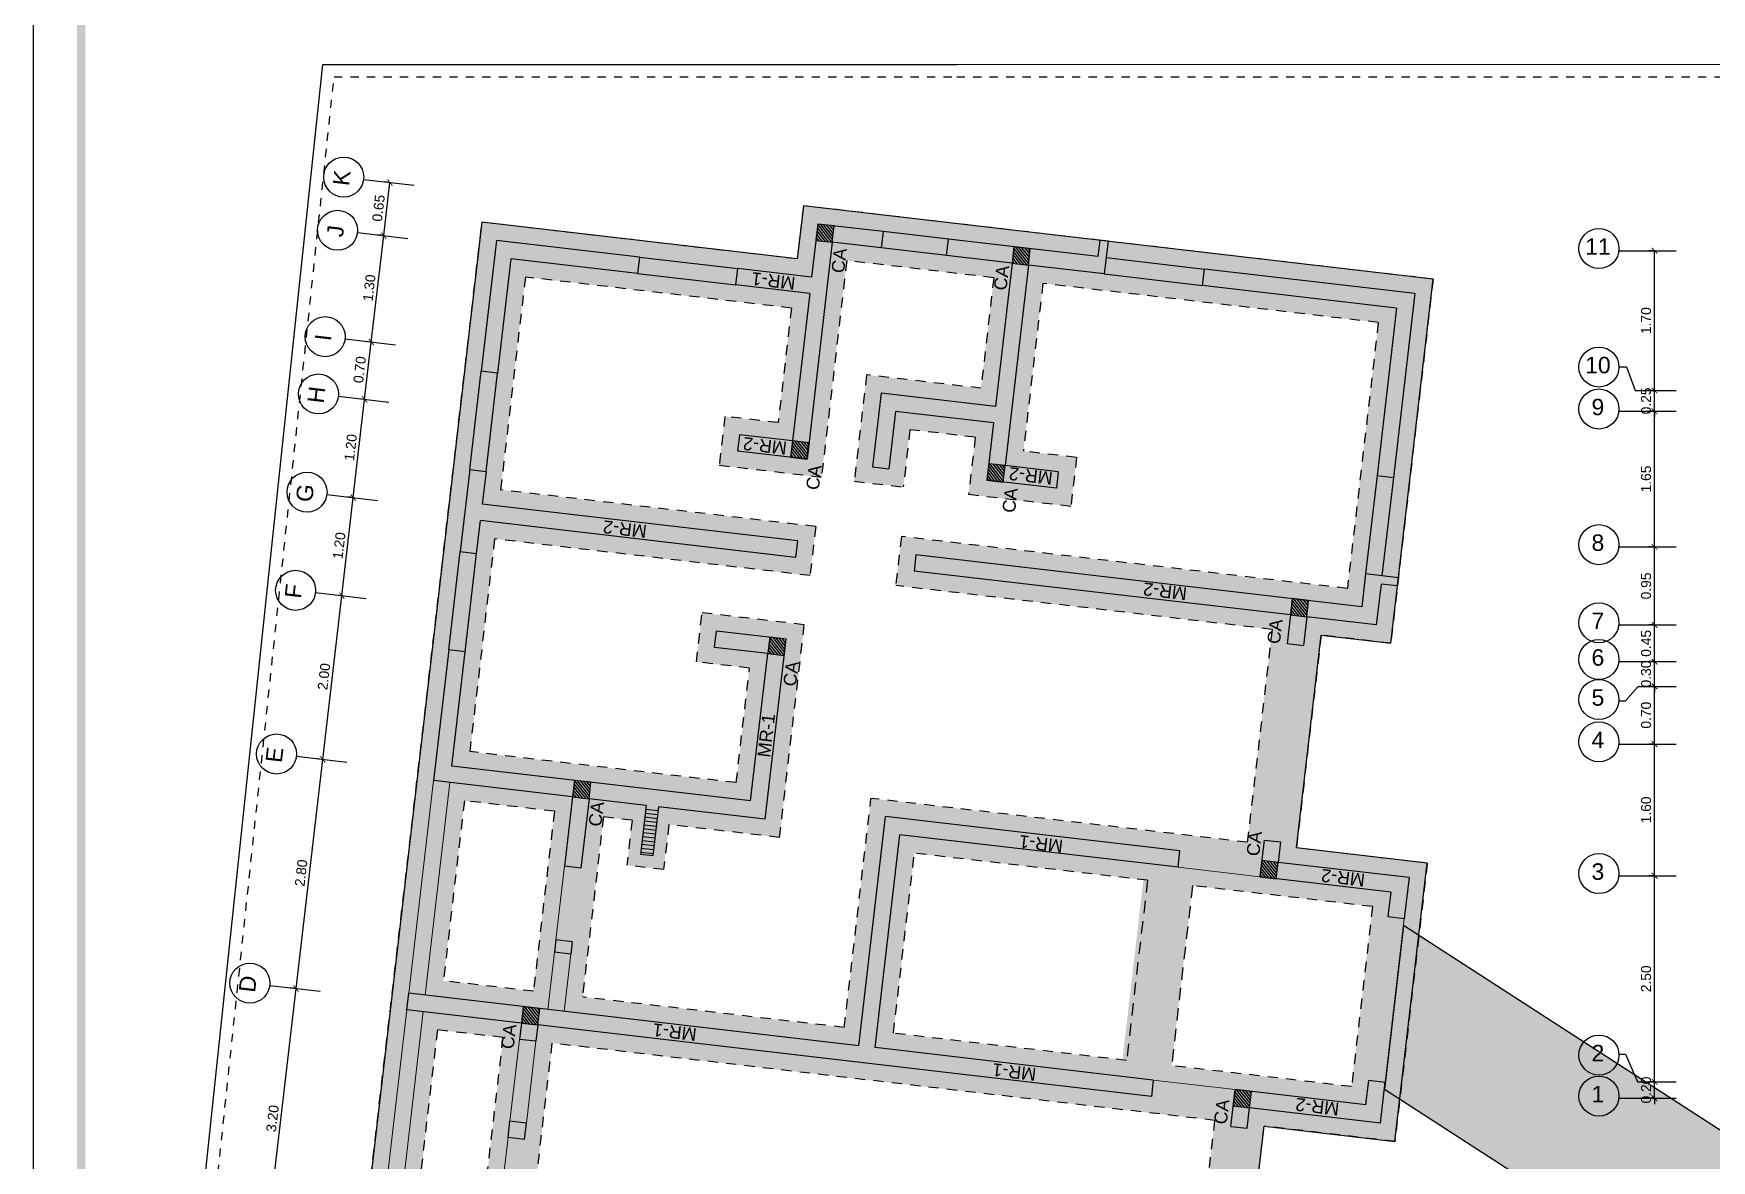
# Model space of a CAD drawing. Header units: feet. Extents: x 317 to 512, y -141 to 162.
# Drawn here: x 387.59 to 407.96, y 135.99 to 149.66 of the extents above; entities that cross this region are included whole.
import ezdxf
from ezdxf.enums import TextEntityAlignment as Align

# ---------------------------------------------------------------- set-up
doc = ezdxf.new("R2010")
doc.units = ezdxf.units.FT
doc.header["$MEASUREMENT"] = 0
doc.linetypes.add('DASHDOT', pattern=[1, 0.5, -0.25, 0, -0.25])
doc.linetypes.add('HIDDEN', pattern=[0.375, 0.25, -0.125])
for name, color, linetype in [('00-ZAP_B6', 160, 'Continuous'), ('00-ZAP_B8', 22, 'Continuous'), ('CIMIENTO', 3, 'HIDDEN'), ('columna', 9, 'Continuous'), ('DIM', 10, 'Continuous'), ('MARCO', 1, 'Continuous'), ('MUROS', 7, 'Continuous'), ('PERT-VENT', 8, 'Continuous'), ('PISO', 8, 'Continuous'), ('relleno', 8, 'Continuous'), ('SOLAR', 7, 'DASHDOT'), ('TEXTOS', 3, 'Continuous'), ('TEXXT', 2, 'Continuous'), ('VENTANA', 8, 'Continuous')]:
    doc.layers.add(name, color=color, linetype=linetype)
for name, color, linetype, lineweight in [('A-GENM', 8, 'Continuous', 9), ('arq-pisos', 251, 'Continuous', 5), ('closet', 8, 'Continuous', 5)]:
    doc.layers.add(name, color=color, linetype=linetype, lineweight=lineweight)
doc.styles.add('DAMIAN', font='arial.ttf', dxfattribs={"height": 0.12})
doc.styles.get("Standard").update_dxf_attribs({"font": 'arial.ttf'})
doc.dimstyles.new('KEILY', dxfattribs={"dimtxt": 0.12, "dimasz": 0.07, "dimexe": 0.07, "dimexo": 0.25, "dimgap": 0.04, "dimtad": 1, "dimzin": 1, "dimdsep": 46, "dimtxsty": 'Standard', "dimblk": 'ARCHTICK', "dimcen": 2.5, "dimclrd": 256, "dimclre": 256, "dimclrt": 7, "dimazin": 0, "dimtfac": 1, "dimtix": 1, "dimtmove": 2, "dimatfit": 1, "dimfxl": 0.35, "dimfxlon": 1, "dimtolj": 1, "dimtzin": 1, "dimarcsym": 0})

# ---------------------------------------------------------------- blocks, each defined once
blk = doc.blocks.new('_ArchTick')
at = {"color": 0, "linetype": 'ByBlock', "const_width": 0.15}
blk.add_lwpolyline([(-0.5, -0.5), (0.5, 0.5)], dxfattribs=at)
blk = doc.blocks.new('*D342')
at = {"layer": 'DEFPOINTS', "color": 0, "transparency": 16777216}
for p in [(407.272, 136.94), (407.272, 136.94), (407.272, 136.74)]:
    blk.add_point(p, dxfattribs=at)
at = {"layer": 'DIM', "lineweight": -2, "transparency": 16777216}
for p, q in [((407.272, 136.94), (407.202, 136.94)), ((407.272, 136.94), (407.272, 137.01)), ((407.272, 136.74), (407.272, 136.94)), ((407.272, 136.74), (407.202, 136.74)), ((407.272, 136.74), (407.272, 136.67))]:
    blk.add_line(p, q, dxfattribs=at)
at = {"layer": 'DIM', "lineweight": -2, "transparency": 16777216, "xscale": 0.07, "yscale": 0.07, "zscale": 0.07}
for p, rotation in [((407.272, 136.94), 270), ((407.272, 136.74), 90)]:
    blk.add_blockref('_ArchTick', p, dxfattribs=dict(at, rotation=rotation))
at = {"layer": 'DIM', "color": 7, "transparency": 16777216, "insert": (407.17, 136.84), "char_height": 0.12, "attachment_point": 5, "rotation": 90}
blk.add_mtext('\\A1;0.20', dxfattribs=at)
blk = doc.blocks.new('*D343')
at = {"layer": 'DEFPOINTS', "color": 0, "transparency": 16777216}
for p in [(407.272, 139.441), (407.272, 139.441), (407.272, 136.94)]:
    blk.add_point(p, dxfattribs=at)
at = {"layer": 'DIM', "lineweight": -2, "transparency": 16777216}
for p, q in [((407.272, 139.441), (407.202, 139.441)), ((407.272, 136.94), (407.272, 139.441)), ((407.272, 136.94), (407.202, 136.94))]:
    blk.add_line(p, q, dxfattribs=at)
at = {"layer": 'DIM', "lineweight": -2, "transparency": 16777216, "xscale": 0.07, "yscale": 0.07, "zscale": 0.07}
for p, rotation in [((407.272, 139.441), 90), ((407.272, 136.94), 270)]:
    blk.add_blockref('_ArchTick', p, dxfattribs=dict(at, rotation=rotation))
at = {"layer": 'DIM', "color": 7, "transparency": 16777216, "insert": (407.17, 138.19), "char_height": 0.12, "attachment_point": 5, "rotation": 90}
blk.add_mtext('\\A1;2.50', dxfattribs=at)
blk = doc.blocks.new('*D344')
at = {"layer": 'DEFPOINTS', "color": 0, "transparency": 16777216}
for p in [(407.272, 141.039), (407.272, 141.039), (407.272, 139.441)]:
    blk.add_point(p, dxfattribs=at)
at = {"layer": 'DIM', "lineweight": -2, "transparency": 16777216}
for p, q in [((407.272, 141.039), (407.202, 141.039)), ((407.272, 139.441), (407.272, 141.039)), ((407.272, 139.441), (407.202, 139.441))]:
    blk.add_line(p, q, dxfattribs=at)
at = {"layer": 'DIM', "lineweight": -2, "transparency": 16777216, "xscale": 0.07, "yscale": 0.07, "zscale": 0.07}
for p, rotation in [((407.272, 141.039), 90), ((407.272, 139.441), 270)]:
    blk.add_blockref('_ArchTick', p, dxfattribs=dict(at, rotation=rotation))
at = {"layer": 'DIM', "color": 7, "transparency": 16777216, "insert": (407.17, 140.24), "char_height": 0.12, "attachment_point": 5, "rotation": 90}
blk.add_mtext('\\A1;1.60', dxfattribs=at)
blk = doc.blocks.new('*D345')
at = {"layer": 'DEFPOINTS', "color": 0, "transparency": 16777216}
for p in [(407.272, 141.74), (407.304, 141.74), (407.272, 141.039)]:
    blk.add_point(p, dxfattribs=at)
at = {"layer": 'DIM', "lineweight": -2, "transparency": 16777216}
for p, q in [((407.272, 141.74), (407.202, 141.74)), ((407.272, 141.039), (407.272, 141.74)), ((407.272, 141.039), (407.202, 141.039))]:
    blk.add_line(p, q, dxfattribs=at)
at = {"layer": 'DIM', "lineweight": -2, "transparency": 16777216, "xscale": 0.07, "yscale": 0.07, "zscale": 0.07}
for p, rotation in [((407.272, 141.74), 90), ((407.272, 141.039), 270)]:
    blk.add_blockref('_ArchTick', p, dxfattribs=dict(at, rotation=rotation))
at = {"layer": 'DIM', "color": 7, "transparency": 16777216, "insert": (407.17, 141.39), "char_height": 0.12, "attachment_point": 5, "rotation": 90}
blk.add_mtext('\\A1;0.70', dxfattribs=at)
blk = doc.blocks.new('*D346')
at = {"layer": 'DEFPOINTS', "color": 0, "transparency": 16777216}
for p in [(407.272, 142.04), (407.304, 142.04), (407.304, 141.74)]:
    blk.add_point(p, dxfattribs=at)
at = {"layer": 'DIM', "lineweight": -2, "transparency": 16777216}
for p, q in [((407.272, 142.04), (407.202, 142.04)), ((407.272, 142.04), (407.272, 142.11)), ((407.272, 141.74), (407.272, 142.04)), ((407.272, 141.74), (407.202, 141.74)), ((407.272, 141.74), (407.272, 141.67))]:
    blk.add_line(p, q, dxfattribs=at)
at = {"layer": 'DIM', "lineweight": -2, "transparency": 16777216, "xscale": 0.07, "yscale": 0.07, "zscale": 0.07}
for p, rotation in [((407.272, 142.04), 270), ((407.272, 141.74), 90)]:
    blk.add_blockref('_ArchTick', p, dxfattribs=dict(at, rotation=rotation))
at = {"layer": 'DIM', "color": 7, "transparency": 16777216, "insert": (407.17, 141.89), "char_height": 0.12, "attachment_point": 5, "rotation": 90}
blk.add_mtext('\\A1;0.30', dxfattribs=at)
blk = doc.blocks.new('*D347')
at = {"layer": 'DEFPOINTS', "color": 0, "transparency": 16777216}
for p in [(407.272, 142.485), (407.272, 142.485), (407.304, 142.04)]:
    blk.add_point(p, dxfattribs=at)
at = {"layer": 'DIM', "lineweight": -2, "transparency": 16777216}
for p, q in [((407.272, 142.485), (407.202, 142.485)), ((407.272, 142.04), (407.272, 142.485)), ((407.272, 142.04), (407.202, 142.04))]:
    blk.add_line(p, q, dxfattribs=at)
at = {"layer": 'DIM', "lineweight": -2, "transparency": 16777216, "xscale": 0.07, "yscale": 0.07, "zscale": 0.07}
for p, rotation in [((407.272, 142.485), 90), ((407.272, 142.04), 270)]:
    blk.add_blockref('_ArchTick', p, dxfattribs=dict(at, rotation=rotation))
at = {"layer": 'DIM', "color": 7, "transparency": 16777216, "insert": (407.17, 142.262), "char_height": 0.12, "attachment_point": 5, "rotation": 90}
blk.add_mtext('\\A1;0.45', dxfattribs=at)
blk = doc.blocks.new('*D348')
at = {"layer": 'DEFPOINTS', "color": 0, "transparency": 16777216}
for p in [(407.272, 143.433), (407.272, 143.433), (407.272, 142.485)]:
    blk.add_point(p, dxfattribs=at)
at = {"layer": 'DIM', "lineweight": -2, "transparency": 16777216}
for p, q in [((407.272, 143.433), (407.202, 143.433)), ((407.272, 142.485), (407.272, 143.433)), ((407.272, 142.485), (407.202, 142.485))]:
    blk.add_line(p, q, dxfattribs=at)
at = {"layer": 'DIM', "lineweight": -2, "transparency": 16777216, "xscale": 0.07, "yscale": 0.07, "zscale": 0.07}
for p, rotation in [((407.272, 143.433), 90), ((407.272, 142.485), 270)]:
    blk.add_blockref('_ArchTick', p, dxfattribs=dict(at, rotation=rotation))
at = {"layer": 'DIM', "color": 7, "transparency": 16777216, "insert": (407.17, 142.959), "char_height": 0.12, "attachment_point": 5, "rotation": 90}
blk.add_mtext('\\A1;0.95', dxfattribs=at)
blk = doc.blocks.new('*D349')
at = {"layer": 'DEFPOINTS', "color": 0, "transparency": 16777216}
for p in [(407.272, 145.08), (407.272, 145.08), (407.272, 143.433)]:
    blk.add_point(p, dxfattribs=at)
at = {"layer": 'DIM', "lineweight": -2, "transparency": 16777216}
for p, q in [((407.272, 145.08), (407.202, 145.08)), ((407.272, 143.433), (407.272, 145.08)), ((407.272, 143.433), (407.202, 143.433))]:
    blk.add_line(p, q, dxfattribs=at)
at = {"layer": 'DIM', "lineweight": -2, "transparency": 16777216, "xscale": 0.07, "yscale": 0.07, "zscale": 0.07}
for p, rotation in [((407.272, 145.08), 90), ((407.272, 143.433), 270)]:
    blk.add_blockref('_ArchTick', p, dxfattribs=dict(at, rotation=rotation))
at = {"layer": 'DIM', "color": 7, "transparency": 16777216, "insert": (407.17, 144.257), "char_height": 0.12, "attachment_point": 5, "rotation": 90}
blk.add_mtext('\\A1;1.65', dxfattribs=at)
blk = doc.blocks.new('*D350')
at = {"layer": 'DEFPOINTS', "color": 0, "transparency": 16777216}
for p in [(407.272, 145.331), (407.286, 145.331), (407.272, 145.08)]:
    blk.add_point(p, dxfattribs=at)
at = {"layer": 'DIM', "lineweight": -2, "transparency": 16777216}
for p, q in [((407.272, 145.331), (407.202, 145.331)), ((407.272, 145.331), (407.272, 145.401)), ((407.272, 145.08), (407.272, 145.331)), ((407.272, 145.08), (407.202, 145.08)), ((407.272, 145.08), (407.272, 145.01))]:
    blk.add_line(p, q, dxfattribs=at)
at = {"layer": 'DIM', "lineweight": -2, "transparency": 16777216, "xscale": 0.07, "yscale": 0.07, "zscale": 0.07}
for p, rotation in [((407.272, 145.331), 270), ((407.272, 145.08), 90)]:
    blk.add_blockref('_ArchTick', p, dxfattribs=dict(at, rotation=rotation))
at = {"layer": 'DIM', "color": 7, "transparency": 16777216, "insert": (407.17, 145.205), "char_height": 0.12, "attachment_point": 5, "rotation": 90}
blk.add_mtext('\\A1;0.25', dxfattribs=at)
blk = doc.blocks.new('*D351')
at = {"layer": 'DEFPOINTS', "color": 0, "transparency": 16777216}
for p in [(407.272, 147.028), (407.272, 147.028), (407.286, 145.331)]:
    blk.add_point(p, dxfattribs=at)
at = {"layer": 'DIM', "lineweight": -2, "transparency": 16777216}
for p, q in [((407.272, 147.028), (407.202, 147.028)), ((407.272, 145.331), (407.272, 147.028)), ((407.272, 145.331), (407.202, 145.331))]:
    blk.add_line(p, q, dxfattribs=at)
at = {"layer": 'DIM', "lineweight": -2, "transparency": 16777216, "xscale": 0.07, "yscale": 0.07, "zscale": 0.07}
for p, rotation in [((407.272, 147.028), 90), ((407.272, 145.331), 270)]:
    blk.add_blockref('_ArchTick', p, dxfattribs=dict(at, rotation=rotation))
at = {"layer": 'DIM', "color": 7, "transparency": 16777216, "insert": (407.17, 146.179), "char_height": 0.12, "attachment_point": 5, "rotation": 90}
blk.add_mtext('\\A1;1.70', dxfattribs=at)
blk = doc.blocks.new('*D368')
at = {"layer": 'DEFPOINTS', "color": 0, "transparency": 16777216}
for p in [(390.779, 138.072), (390.779, 138.072), (390.409, 134.894)]:
    blk.add_point(p, dxfattribs=at)
at = {"layer": 'DIM', "lineweight": -2, "transparency": 16777216}
for p, q in [((390.409, 134.894), (390.779, 138.072)), ((390.779, 138.072), (390.71, 138.081)), ((390.409, 134.894), (390.34, 134.902))]:
    blk.add_line(p, q, dxfattribs=at)
at = {"layer": 'DIM', "lineweight": -2, "transparency": 16777216, "xscale": 0.07, "yscale": 0.07, "zscale": 0.07}
for p, rotation in [((390.779, 138.072), 83.35701266037212), ((390.409, 134.894), 263.3570126603721)]:
    blk.add_blockref('_ArchTick', p, dxfattribs=dict(at, rotation=rotation))
at = {"layer": 'DIM', "color": 7, "transparency": 16777216, "insert": (390.494, 136.495), "char_height": 0.12, "attachment_point": 5, "rotation": 83.357}
blk.add_mtext('\\A1;3.20', dxfattribs=at)
blk = doc.blocks.new('*D369')
at = {"layer": 'DEFPOINTS', "color": 0, "transparency": 16777216}
for p in [(391.103, 140.854), (391.103, 140.854), (390.779, 138.072)]:
    blk.add_point(p, dxfattribs=at)
at = {"layer": 'DIM', "lineweight": -2, "transparency": 16777216}
for p, q in [((390.779, 138.072), (391.103, 140.854)), ((391.103, 140.854), (391.034, 140.862)), ((390.779, 138.072), (390.71, 138.081))]:
    blk.add_line(p, q, dxfattribs=at)
at = {"layer": 'DIM', "lineweight": -2, "transparency": 16777216, "xscale": 0.07, "yscale": 0.07, "zscale": 0.07}
for p, rotation in [((391.103, 140.854), 83.35701266037212), ((390.779, 138.072), 263.3570126603721)]:
    blk.add_blockref('_ArchTick', p, dxfattribs=dict(at, rotation=rotation))
at = {"layer": 'DIM', "color": 7, "transparency": 16777216, "insert": (390.841, 139.475), "char_height": 0.12, "attachment_point": 5, "rotation": 83.357}
blk.add_mtext('\\A1;2.80', dxfattribs=at)
blk = doc.blocks.new('*D370')
at = {"layer": 'DEFPOINTS', "color": 0, "transparency": 16777216}
for p in [(391.335, 142.84), (391.369, 142.836), (391.103, 140.854)]:
    blk.add_point(p, dxfattribs=at)
at = {"layer": 'DIM', "lineweight": -2, "transparency": 16777216}
for p, q in [((391.103, 140.854), (391.335, 142.84)), ((391.335, 142.84), (391.265, 142.848)), ((391.103, 140.854), (391.034, 140.862))]:
    blk.add_line(p, q, dxfattribs=at)
at = {"layer": 'DIM', "lineweight": -2, "transparency": 16777216, "xscale": 0.07, "yscale": 0.07, "zscale": 0.07}
for p, rotation in [((391.335, 142.84), 83.35701266037212), ((391.103, 140.854), 263.3570126603721)]:
    blk.add_blockref('_ArchTick', p, dxfattribs=dict(at, rotation=rotation))
at = {"layer": 'DIM', "color": 7, "transparency": 16777216, "insert": (391.118, 141.859), "char_height": 0.12, "attachment_point": 5, "rotation": 83.357}
blk.add_mtext('\\A1;2.00', dxfattribs=at)
blk = doc.blocks.new('*D371')
at = {"layer": 'DEFPOINTS', "color": 0, "transparency": 16777216}
for p in [(391.473, 144.032), (391.473, 144.032), (391.369, 142.836)]:
    blk.add_point(p, dxfattribs=at)
at = {"layer": 'DIM', "lineweight": -2, "transparency": 16777216}
for p, q in [((391.335, 142.84), (391.473, 144.032)), ((391.473, 144.032), (391.404, 144.04)), ((391.335, 142.84), (391.265, 142.848))]:
    blk.add_line(p, q, dxfattribs=at)
at = {"layer": 'DIM', "lineweight": -2, "transparency": 16777216, "xscale": 0.07, "yscale": 0.07, "zscale": 0.07}
for p, rotation in [((391.473, 144.032), 83.35701266037212), ((391.335, 142.84), 263.3570126603721)]:
    blk.add_blockref('_ArchTick', p, dxfattribs=dict(at, rotation=rotation))
at = {"layer": 'DIM', "color": 7, "transparency": 16777216, "insert": (391.303, 143.448), "char_height": 0.12, "attachment_point": 5, "rotation": 83.357}
blk.add_mtext('\\A1;1.20', dxfattribs=at)
blk = doc.blocks.new('*D372')
at = {"layer": 'DEFPOINTS', "color": 0, "transparency": 16777216}
for p in [(391.612, 145.224), (391.612, 145.224), (391.473, 144.032)]:
    blk.add_point(p, dxfattribs=at)
at = {"layer": 'DIM', "lineweight": -2, "transparency": 16777216}
for p, q in [((391.473, 144.032), (391.612, 145.224)), ((391.612, 145.224), (391.543, 145.232)), ((391.473, 144.032), (391.404, 144.04))]:
    blk.add_line(p, q, dxfattribs=at)
at = {"layer": 'DIM', "lineweight": -2, "transparency": 16777216, "xscale": 0.07, "yscale": 0.07, "zscale": 0.07}
for p, rotation in [((391.612, 145.224), 83.35701266037212), ((391.473, 144.032), 263.3570126603721)]:
    blk.add_blockref('_ArchTick', p, dxfattribs=dict(at, rotation=rotation))
at = {"layer": 'DIM', "color": 7, "transparency": 16777216, "insert": (391.442, 144.64), "char_height": 0.12, "attachment_point": 5, "rotation": 83.357}
blk.add_mtext('\\A1;1.20', dxfattribs=at)
blk = doc.blocks.new('*D373')
at = {"layer": 'DEFPOINTS', "color": 0, "transparency": 16777216}
for p in [(391.693, 145.919), (391.693, 145.919), (391.612, 145.224)]:
    blk.add_point(p, dxfattribs=at)
at = {"layer": 'DIM', "lineweight": -2, "transparency": 16777216}
for p, q in [((391.612, 145.224), (391.693, 145.919)), ((391.693, 145.919), (391.624, 145.928)), ((391.612, 145.224), (391.543, 145.232))]:
    blk.add_line(p, q, dxfattribs=at)
at = {"layer": 'DIM', "lineweight": -2, "transparency": 16777216, "xscale": 0.07, "yscale": 0.07, "zscale": 0.07}
for p, rotation in [((391.693, 145.919), 83.35701266037212), ((391.612, 145.224), 263.3570126603721)]:
    blk.add_blockref('_ArchTick', p, dxfattribs=dict(at, rotation=rotation))
at = {"layer": 'DIM', "color": 7, "transparency": 16777216, "insert": (391.552, 145.584), "char_height": 0.12, "attachment_point": 5, "rotation": 83.357}
blk.add_mtext('\\A1;0.70', dxfattribs=at)
blk = doc.blocks.new('*D374')
at = {"layer": 'DEFPOINTS', "color": 0, "transparency": 16777216}
for p in [(391.844, 147.211), (391.844, 147.211), (391.693, 145.919)]:
    blk.add_point(p, dxfattribs=at)
at = {"layer": 'DIM', "lineweight": -2, "transparency": 16777216}
for p, q in [((391.693, 145.919), (391.844, 147.211)), ((391.844, 147.211), (391.774, 147.219)), ((391.693, 145.919), (391.624, 145.928))]:
    blk.add_line(p, q, dxfattribs=at)
at = {"layer": 'DIM', "lineweight": -2, "transparency": 16777216, "xscale": 0.07, "yscale": 0.07, "zscale": 0.07}
for p, rotation in [((391.844, 147.211), 83.35701266037212), ((391.693, 145.919), 263.3570126603721)]:
    blk.add_blockref('_ArchTick', p, dxfattribs=dict(at, rotation=rotation))
at = {"layer": 'DIM', "color": 7, "transparency": 16777216, "insert": (391.668, 146.577), "char_height": 0.12, "attachment_point": 5, "rotation": 83.357}
blk.add_mtext('\\A1;1.30', dxfattribs=at)
blk = doc.blocks.new('*D375')
at = {"layer": 'DEFPOINTS', "color": 0, "transparency": 16777216}
for p in [(391.919, 147.856), (391.919, 147.856), (391.844, 147.211)]:
    blk.add_point(p, dxfattribs=at)
at = {"layer": 'DIM', "lineweight": -2, "transparency": 16777216}
for p, q in [((391.844, 147.211), (391.919, 147.856)), ((391.919, 147.856), (391.849, 147.864)), ((391.844, 147.211), (391.774, 147.219))]:
    blk.add_line(p, q, dxfattribs=at)
at = {"layer": 'DIM', "lineweight": -2, "transparency": 16777216, "xscale": 0.07, "yscale": 0.07, "zscale": 0.07}
for p, rotation in [((391.919, 147.856), 83.35701266037212), ((391.844, 147.211), 263.3570126603721)]:
    blk.add_blockref('_ArchTick', p, dxfattribs=dict(at, rotation=rotation))
at = {"layer": 'DIM', "color": 7, "transparency": 16777216, "insert": (391.781, 147.545), "char_height": 0.12, "attachment_point": 5, "rotation": 83.357}
blk.add_mtext('\\A1;0.65', dxfattribs=at)
blk = doc.blocks.new('A$C012446DC')
at = {"layer": 'PISO'}
h = blk.add_hatch(dxfattribs=at)
h.set_pattern_fill('ANSI31', color=256, scale=0.008571, angle=180)
h.set_pattern_definition([(225, (206536.064322, 1154820.960068), (0.0192434059784, -0.0192434059784), [])])
h.paths.add_polyline_path([(0, 0), (0.2, 0), (0.2, 0.2), (0, 0.2)])
at = {"layer": 'columna'}
blk.add_lwpolyline([(0.2, 0.2), (0, 0.2), (0, 0), (0.2, 0)], close=True, dxfattribs=at)

msp = doc.modelspace()

# ---------------------------------------------------------------- hatches: boundary and pattern name
at = {"layer": 'arq-pisos'}
h = msp.add_hatch(dxfattribs=at)
h.set_pattern_fill('AR-HBONE', color=256, scale=0.06, angle=90)
h.set_pattern_definition([(135, (190.11292, 445.85432), (-0.33941125, 5e-17), [0.72, -0.24]), (225, (189.94322, 446.02402), (-0.33941125, 5e-17), [0.72, -0.24])])
edge = h.paths.add_edge_path()
edge.add_line((436.89042, 145.51566), (437.15235, 146.3243))
edge.add_line((437.15235, 146.3243), (435.6094, 146.82393))
edge.add_line((435.6094, 146.82393), (431.25436, 133.37497))
edge.add_arc((430.30299, 133.68304), 1, 270.073679, 342.057013, ccw=False)
edge.add_line((430.30428, 132.68304), (420.49869, 132.67043))
edge.add_line((420.49869, 132.67043), (420.49869, 135.83985))
edge.add_line((420.49869, 135.83985), (418.49461, 135.83728))
edge.add_line((418.49461, 135.83728), (418.49869, 132.66642))
edge.add_line((418.49869, 132.66642), (413.78545, 132.66036))
edge.add_line((413.78545, 132.66036), (404.22432, 138.83826))
edge.add_line((404.22432, 138.83826), (403.99295, 136.85169))
edge.add_line((403.99295, 136.85169), (412.55467, 131.31955))
edge.add_arc((413.09739, 132.15947), 1, 237.131581, 270.073679)
edge.add_line((413.09867, 131.15947), (413.78738, 131.15892))
edge.add_line((413.78738, 131.15892), (420.96403, 131.16814))
edge.add_line((420.96403, 131.16814), (420.96403, 131.16959))
edge.add_line((420.96403, 131.16959), (429.46012, 131.18051))
edge.add_line((429.46012, 131.18051), (429.64726, 130.03659))
edge.add_arc((430.63414, 130.19804), 1, 189.290924, 252.057013)
edge.add_line((430.32607, 129.24668), (449.36412, 123.08178))
edge.add_line((449.36412, 123.08178), (449.67219, 124.03314))
edge.add_line((449.67219, 124.03314), (431.21064, 130.01136))
edge.add_line((431.21064, 130.01136), (436.2938, 145.70886))
edge.add_line((436.2938, 145.70886), (436.89042, 145.51566))
h.paths.add_polyline_path([(439.90701, 145.43228), (439.64508, 144.62365), (440.8629, 144.22929), (442.39305, 148.98941), (442.02526, 149.10851), (441.53883, 149.11057), (440.3059, 145.30311)])
at = {"layer": 'relleno'}
h = msp.add_hatch(dxfattribs=at)
h.set_pattern_fill('ANSI31', color=256, scale=0.015, angle=128.357013, style=0)
h.set_pattern_definition([(173.3570127, (707.257804, -1680.314726), (-0.0055093751, -0.0473052578), [])])
h.paths.add_polyline_path([(395.03036, 140.28901), (394.96171, 139.69956), (395.1107, 139.68221), (395.17935, 140.27166)])

# ---------------------------------------------------------------- linework, layer by layer
msp.add_lwpolyline([(404.58426, 146.68329), (396.93828, 147.57377), (396.8631, 146.92819), (393.03662, 147.37383), (391.08737, 130.63691), (402.55982, 129.30078), (403.07461, 133.7209), (402.23031, 133.81924), (402.53109, 136.40178), (404.12035, 136.21669), (404.51367, 139.59386), (402.92441, 139.77895), (403.22518, 142.3615), (404.06948, 142.26317)], close=True)
at = {"layer": '00-ZAP_B6', "const_width": 0.45}
msp.add_lwpolyline([(395.08247, 140.0882), (395.01885, 139.5419)], dxfattribs=at)
at = {"layer": '00-ZAP_B8', "const_width": 0.6}
for points in [[(396.90358, 147.27579), (404.54956, 146.3853)], [(393.00191, 147.07585), (396.82839, 146.6302)], [(397.16686, 146.94308), (396.8603, 144.31089)], [(393.2652, 146.74316), (391.45476, 131.19818)], [(399.54842, 146.66573), (399.24186, 144.03352)], [(404.21687, 146.12202), (403.8409, 142.89384)], [(398.00398, 145.48648), (397.85359, 144.19521)], [(398.26726, 145.15379), (399.05956, 145.06151)], [(395.95139, 144.71877), (396.59702, 144.64358)], [(399.57456, 144.2968), (400.22019, 144.22161)], [(393.2277, 143.82788), (397.05417, 143.38223)], [(398.0948, 143.26103), (404.10418, 142.56115)], [(396.65207, 142.52298), (396.3513, 139.94043)], [(395.67375, 142.33489), (396.31938, 142.25969)], [(402.9272, 142.3962), (402.62642, 139.81366)], [(392.85751, 140.64936), (396.08802, 140.27312)], [(394.21341, 140.18942), (393.95891, 138.00419)], [(397.72462, 140.08252), (404.47896, 139.29587)], [(397.9879, 139.74982), (397.7334, 137.56459)], [(401.36507, 139.3565), (401.11057, 137.17127)], [(404.14627, 139.03259), (403.89177, 136.84736)], [(392.5336, 137.86816), (404.15505, 136.51467)], [(393.59151, 137.44292), (393.29074, 134.86038)], [(402.2331, 136.43648), (401.93233, 133.85394)]]:
    msp.add_lwpolyline(points, dxfattribs=at)
at = {"layer": 'A-GENM'}
for p, q in [((392.44863, 140.5963), (392.14786, 138.01376)), ((392.64729, 140.57317), (392.34651, 137.99062)), ((391.77767, 134.83524), (392.12472, 137.8151)), ((391.97633, 134.81211), (392.32338, 137.79197))]:
    msp.add_line(p, q, dxfattribs=at)
at = {"layer": 'A-GENM', "extrusion": (7.74729e-15, 7.31823e-14, -1)}
for p, q in [((404.22432, 138.83826), (413.78545, 132.66036)), ((403.99295, 136.85169), (412.55467, 131.31955))]:
    msp.add_line(p, q, dxfattribs=at)
at = {"layer": 'CIMIENTO', "ltscale": 0.5}
for p, q in [((396.93828, 147.57377), (396.8631, 146.92819)), ((404.58426, 146.68329), (396.93828, 147.57377)), ((391.08737, 130.63691), (393.03662, 147.37383)), ((396.8631, 146.92819), (393.03662, 147.37383)), ((397.46484, 146.90838), (397.15829, 144.27618)), ((399.25044, 146.70043), (397.46484, 146.90838)), ((393.56318, 146.70845), (393.2624, 144.12586)), ((396.79369, 146.33221), (393.56318, 146.70845)), ((399.25044, 146.70043), (399.09427, 145.3595)), ((404.58426, 146.68329), (404.06948, 142.26317)), ((399.84641, 146.63103), (399.60926, 144.59479)), ((403.91888, 146.15673), (399.84641, 146.63103)), ((396.79369, 146.33221), (396.63173, 144.94157)), ((403.91888, 146.15673), (403.54291, 142.92855)), ((397.70599, 145.52118), (397.5556, 144.22991)), ((399.09427, 145.3595), (397.70599, 145.52118)), ((395.98609, 145.01676), (395.91668, 144.42079)), ((396.63173, 144.94157), (395.98609, 145.01676)), ((398.23255, 144.8558), (398.15157, 144.1605)), ((399.02486, 144.76353), (398.23255, 144.8558)), ((399.02486, 144.76353), (398.94388, 144.06823)), ((400.2549, 144.5196), (399.60926, 144.59479)), ((400.2549, 144.5196), (400.18549, 143.92362)), ((397.15829, 144.27618), (395.91668, 144.42079)), ((397.5556, 144.22991), (398.15157, 144.1605)), ((397.08888, 143.68021), (393.2624, 144.12586)), ((400.18549, 143.92362), (398.94388, 144.06823)), ((397.08888, 143.68021), (397.01947, 143.08424)), ((392.89222, 140.94734), (393.19299, 143.52989)), ((397.01947, 143.08424), (393.19299, 143.52989)), ((398.1295, 143.55902), (398.0601, 142.96305)), ((403.54291, 142.92855), (398.1295, 143.55902)), ((402.62921, 142.43091), (398.0601, 142.96305)), ((395.63904, 142.0369), (395.70845, 142.63287)), ((396.95006, 142.48827), (395.70845, 142.63287)), ((396.64929, 139.90573), (396.95006, 142.48827)), ((402.62921, 142.43091), (402.32844, 139.84836)), ((403.22518, 142.3615), (402.92441, 139.77895)), ((404.06948, 142.26317), (403.22518, 142.3615)), ((396.28468, 141.96171), (395.63904, 142.0369)), ((396.12272, 140.57111), (396.28468, 141.96171)), ((396.12272, 140.57111), (392.89222, 140.94734)), ((397.43541, 137.5993), (397.75932, 140.3805)), ((402.32844, 139.84836), (397.75932, 140.3805)), ((392.82281, 140.35137), (392.56831, 138.16614)), ((393.91542, 140.22412), (392.82281, 140.35137)), ((393.91542, 140.22412), (393.66092, 138.03889)), ((394.5114, 140.15471), (394.25689, 137.96948)), ((394.85899, 140.11423), (394.5114, 140.15471)), ((394.85899, 140.11423), (394.79536, 139.56792)), ((395.30596, 140.06217), (395.24234, 139.51587)), ((396.64929, 139.90573), (395.30596, 140.06217)), ((404.51367, 139.59386), (402.92441, 139.77895)), ((395.24234, 139.51587), (394.79536, 139.56792)), ((398.03138, 137.52989), (398.28588, 139.71512)), ((401.11675, 139.38543), (398.28588, 139.71512)), ((404.51367, 139.59386), (404.12035, 136.21669)), ((403.84829, 139.0673), (401.66306, 139.3218)), ((403.84829, 139.0673), (403.59378, 136.88207)), ((393.66092, 138.03889), (392.56831, 138.16614)), ((397.43541, 137.5993), (394.25689, 137.96948)), ((392.19812, 134.98763), (392.4989, 137.57017)), ((393.29353, 137.47763), (392.4989, 137.57017)), ((400.86225, 137.2002), (398.03138, 137.52989)), ((392.99275, 134.89508), (393.29353, 137.47763)), ((393.58872, 134.82567), (393.8895, 137.40822)), ((401.93512, 136.47119), (393.8895, 137.40822)), ((403.59378, 136.88207), (401.40856, 137.13657)), ((401.63434, 133.88864), (401.93512, 136.47119)), ((402.23031, 133.81924), (402.53109, 136.40178)), ((404.12035, 136.21669), (402.53109, 136.40178))]:
    msp.add_line(p, q, dxfattribs=at)
at = {"layer": 'CIMIENTO', "ltscale": 0.6}
for p, q in [((401.11675, 139.38543), (400.86225, 137.2002)), ((401.66306, 139.3218), (401.40856, 137.13657))]:
    msp.add_line(p, q, dxfattribs=at)
at = {"layer": 'closet'}
for p, q in [((393.93477, 138.66139), (394.03889, 139.55535)), ((401.48754, 139.54359), (402.48082, 139.42791)), ((404.00267, 136.93512), (404.23403, 138.9217)), ((401.18676, 136.96105), (402.18005, 136.84537)), ((393.23768, 135.26926), (393.35337, 136.26255))]:
    msp.add_line(p, q, dxfattribs=at)
at = {"layer": 'DIM'}
msp.add_lwpolyline([(437.15235, 146.3243), (435.6094, 146.82393), (431.25436, 133.37497, -0.3248393), (430.30428, 132.68304), (420.49869, 132.67043), (420.49869, 135.83985), (418.49461, 135.83728), (418.49869, 132.66642), (413.78545, 132.66036), (404.22432, 138.83826), (403.99295, 136.85169), (412.55467, 131.31955, 0.14473515), (413.09867, 131.15947), (413.78738, 131.15892), (413.79214, 127.45892), (420.96879, 127.46815), (420.96403, 131.16959), (429.46012, 131.18051), (429.64726, 130.03659, 0.28092767), (430.32607, 129.24668), (449.36412, 123.08178), (449.67219, 124.03314)], format="xyb", dxfattribs=at)
at = {"layer": 'MARCO'}
msp.add_lwpolyline([(387.59222, 162.3674), (473.59652, 162.3674), (473.59652, 106.3646), (387.59222, 106.3646)], close=True, dxfattribs=at)
at = {"layer": 'MARCO', "const_width": 0.1}
msp.add_lwpolyline([(464.03275, 161.78866), (388.17096, 161.78866), (388.17096, 106.94333), (464.03275, 106.94333)], close=True, dxfattribs=at)
at = {"layer": 'MUROS'}
for p, q in [((397.1138, 147.35198), (397.03862, 146.70639)), ((397.90611, 147.25971), (397.1138, 147.35198)), ((393.21214, 147.15204), (393.02741, 145.56592)), ((394.94721, 146.94997), (393.21214, 147.15204)), ((397.28933, 147.13019), (396.98277, 144.49798)), ((397.88297, 147.06105), (397.28933, 147.13019)), ((400.51493, 146.95587), (398.70074, 147.16715)), ((400.63739, 147.14296), (400.53806, 147.15453)), ((393.38766, 146.93025), (393.22607, 145.54278)), ((394.92407, 146.75131), (393.38766, 146.93025)), ((399.47223, 146.87596), (398.6776, 146.9685)), ((399.47223, 146.87596), (399.26979, 145.13771)), ((397.03862, 146.70639), (396.14233, 146.81078)), ((399.67089, 146.85282), (399.38747, 144.41927)), ((400.59112, 146.74565), (399.67089, 146.85282)), ((404.36247, 146.50777), (401.80938, 146.80511)), ((397.01548, 146.50773), (396.1192, 146.61212)), ((397.01548, 146.50773), (396.80725, 144.71977)), ((404.14068, 146.33225), (401.78625, 146.60646)), ((404.36247, 146.50777), (404.10256, 144.27606)), ((404.14068, 146.33225), (403.9039, 144.2992)), ((397.88151, 145.29939), (397.7774, 144.40543)), ((399.26979, 145.13771), (397.88151, 145.29939)), ((398.05703, 145.0776), (397.97605, 144.3823)), ((399.24665, 144.93905), (398.05703, 145.0776)), ((399.24665, 144.93905), (399.16567, 144.24375)), ((396.16161, 144.79497), (396.13847, 144.59631)), ((396.80725, 144.71977), (396.16161, 144.79497)), ((396.98277, 144.49798), (396.13847, 144.59631)), ((392.88822, 144.37079), (392.77254, 143.3775)), ((393.08688, 144.34765), (393.04061, 143.95034)), ((397.7774, 144.40543), (397.97605, 144.3823)), ((400.00997, 144.14542), (399.16567, 144.24375)), ((400.0331, 144.34408), (399.38747, 144.41927)), ((400.0331, 144.34408), (400.00997, 144.14542)), ((396.86708, 143.50469), (393.04061, 143.95034)), ((392.9712, 143.35437), (393.01747, 143.75168)), ((396.84395, 143.30603), (393.01747, 143.75168)), ((396.86708, 143.50469), (396.84395, 143.30603)), ((398.30503, 143.33722), (398.28189, 143.13857)), ((403.71844, 142.70675), (398.30503, 143.33722)), ((402.85101, 142.60643), (398.28189, 143.13857)), ((403.76471, 143.10407), (403.71844, 142.70675)), ((404.16202, 143.0578), (404.15045, 142.95847)), ((403.9518, 142.9816), (403.89396, 142.48496)), ((402.85101, 142.60643), (402.81052, 142.25878)), ((395.86084, 142.21242), (395.88397, 142.41108)), ((396.72827, 142.31275), (395.88397, 142.41108)), ((403.04966, 142.58329), (403.00917, 142.23564)), ((403.89396, 142.48496), (403.04966, 142.58329)), ((396.50647, 142.13723), (395.86084, 142.21242)), ((396.47376, 140.12752), (396.72827, 142.31275)), ((402.81052, 142.25878), (403.00917, 142.23564)), ((392.63335, 142.18238), (392.44863, 140.5963)), ((392.67042, 140.77182), (392.83201, 142.15924)), ((396.29824, 140.34931), (396.50647, 142.13723)), ((396.29824, 140.34931), (392.67042, 140.77182)), ((394.13722, 140.39964), (392.44863, 140.5963)), ((394.13722, 140.39964), (394.03889, 139.55535)), ((394.33587, 140.37651), (394.23754, 139.53221)), ((395.03111, 140.29554), (394.33587, 140.37651)), ((395.03111, 140.29554), (394.96171, 139.69956)), ((395.18011, 140.27818), (395.1107, 139.68221)), ((396.47376, 140.12752), (395.18011, 140.27818)), ((397.61093, 137.37751), (397.93484, 140.15871)), ((401.51067, 139.74225), (397.93484, 140.15871)), ((397.80959, 137.35437), (398.11036, 139.93691)), ((401.48754, 139.54359), (398.11036, 139.93691)), ((402.53288, 139.87489), (402.48082, 139.42791)), ((402.53288, 139.87489), (402.73154, 139.85175)), ((402.73154, 139.85175), (402.70262, 139.60343)), ((394.23754, 139.53221), (394.03889, 139.55535)), ((395.1107, 139.68221), (394.96171, 139.69956)), ((401.48754, 139.54359), (401.51067, 139.74225)), ((404.29187, 139.41834), (402.70262, 139.60343)), ((404.07008, 139.24282), (402.48082, 139.42791)), ((404.29187, 139.41834), (404.23403, 138.9217)), ((404.07008, 139.24282), (404.03538, 138.94483)), ((404.03538, 138.94483), (404.23403, 138.9217)), ((393.93477, 138.66139), (393.91742, 138.5124)), ((394.13343, 138.63826), (393.93477, 138.66139)), ((394.13343, 138.63826), (394.11608, 138.48926)), ((394.11608, 138.48926), (393.91742, 138.5124)), ((392.12472, 137.8151), (392.14786, 138.01376)), ((397.61093, 137.37751), (392.14786, 138.01376)), ((393.51532, 137.65315), (392.12472, 137.8151)), ((393.51532, 137.65315), (393.49218, 137.45449)), ((393.71398, 137.63001), (393.69084, 137.43135)), ((401.16362, 136.76239), (393.71398, 137.63001)), ((393.69084, 137.43135), (393.49218, 137.45449)), ((401.18676, 136.96105), (397.80959, 137.35437)), ((401.18676, 136.96105), (397.80959, 137.35437)), ((401.18676, 136.96105), (401.16362, 136.76239)), ((403.76931, 136.66027), (403.80401, 136.95826)), ((403.80401, 136.95826), (404.00267, 136.93512)), ((403.94483, 136.43848), (404.00267, 136.93512)), ((402.12799, 136.39839), (402.18005, 136.84537)), ((403.76931, 136.66027), (402.18005, 136.84537)), ((402.32665, 136.37525), (402.35557, 136.62357)), ((403.94483, 136.43848), (402.35557, 136.62357)), ((393.35337, 136.26255), (393.3765, 136.4612)), ((393.57516, 136.43807), (393.3765, 136.4612)), ((393.55202, 136.23941), (393.57516, 136.43807)), ((402.12799, 136.39839), (402.32665, 136.37525)), ((393.55202, 136.23941), (393.35337, 136.26255))]:
    msp.add_line(p, q, dxfattribs=at)
at = {"layer": 'MUROS', "extrusion": (1.58172e-15, 1.73911e-15, -1)}
for p, q in [((397.90611, 147.25971), (397.88297, 147.06105)), ((398.6776, 146.9685), (398.70074, 147.16715)), ((394.94721, 146.94997), (394.92407, 146.75131)), ((396.1192, 146.61212), (396.14233, 146.81078)), ((401.78625, 146.60646), (401.80938, 146.80511))]:
    msp.add_line(p, q, dxfattribs=at)
at = {"layer": 'MUROS', "extrusion": (1.58385e-15, 1.75742e-15, -1)}
for p, q in [((400.53806, 147.15453), (400.51493, 146.95587)), ((400.63739, 147.14296), (400.59112, 146.74565))]:
    msp.add_line(p, q, dxfattribs=at)
at = {"layer": 'MUROS', "extrusion": (2.27204e-15, 2.27897e-15, -1)}
for p, q in [((393.22607, 145.54278), (393.02741, 145.56592)), ((392.88822, 144.37079), (393.08688, 144.34765))]:
    msp.add_line(p, q, dxfattribs=at)
at = {"layer": 'MUROS', "extrusion": (2.26495e-15, 2.2798e-15, -1)}
for p, q in [((403.9039, 144.2992), (404.10256, 144.27606)), ((403.96337, 143.08093), (403.76471, 143.10407))]:
    msp.add_line(p, q, dxfattribs=at)
at = {"layer": 'MUROS', "extrusion": (2.26709e-15, 2.29812e-15, -1)}
for p, q in [((403.9039, 144.2992), (404.10256, 144.27606)), ((403.9039, 144.2992), (404.10256, 144.27606)), ((404.16202, 143.0578), (403.76471, 143.10407)), ((404.15045, 142.95847), (403.9518, 142.9816))]:
    msp.add_line(p, q, dxfattribs=at)
at = {"layer": 'MUROS', "extrusion": (2.12867e-15, 1.04796e-15, -1)}
for p, q in [((392.77254, 143.3775), (392.9712, 143.35437)), ((392.83201, 142.15924), (392.63335, 142.18238))]:
    msp.add_line(p, q, dxfattribs=at)
at = {"layer": 'PERT-VENT', "extrusion": (1.58089e-15, 1.73202e-15, -1)}
for p, q in [((398.70392, 147.16679), (397.90611, 147.25971)), ((398.68078, 146.96813), (397.88297, 147.06105))]:
    msp.add_line(p, q, dxfattribs=at)
at = {"layer": 'PERT-VENT', "extrusion": (-1.03273e-15, 2.06216e-15, -1)}
for p, q in [((394.94721, 146.94997), (396.14234, 146.81078)), ((394.92407, 146.75131), (396.1192, 146.61212))]:
    msp.add_line(p, q, dxfattribs=at)
at = {"layer": 'PERT-VENT', "extrusion": (-1.03569e-15, 2.03676e-15, -1)}
for p, q in [((400.61426, 146.9443), (401.80938, 146.80511)), ((400.59112, 146.74565), (401.78625, 146.60646))]:
    msp.add_line(p, q, dxfattribs=at)
at = {"layer": 'PERT-VENT', "extrusion": (1.0901e-16, 5.90281e-16, -1)}
for p, q in [((392.88822, 144.37079), (393.02741, 145.56592)), ((393.08688, 144.34765), (393.22607, 145.54278)), ((392.63335, 142.18238), (392.77254, 143.3775)), ((392.83201, 142.15924), (392.9712, 143.35437))]:
    msp.add_line(p, q, dxfattribs=at)
at = {"layer": 'PERT-VENT', "extrusion": (4.13748e-16, 3.20686e-15, -1)}
for p, q in [((403.9039, 144.2992), (403.76471, 143.10407)), ((404.10256, 144.27606), (403.96337, 143.08093))]:
    msp.add_line(p, q, dxfattribs=at)
at = {"layer": 'PERT-VENT', "lineweight": 15}
for p, q in [((393.91742, 138.5124), (393.83644, 137.8171)), ((394.11608, 138.48926), (394.0351, 137.79396)), ((393.3765, 136.4612), (393.49218, 137.45449)), ((393.57516, 136.43807), (393.69084, 137.43135))]:
    msp.add_line(p, q, dxfattribs=at)
at = {"layer": 'SOLAR', "linetype": 'Continuous', "ltscale": 0.15}
msp.add_lwpolyline([(389.1448, 129.34395), (420.30491, 125.71491), (447.42413, 122.58048), (451.73722, 122.10992), (451.69003, 121.96418), (447.40738, 122.43141), (420.28768, 125.56591), (388.98001, 129.21213), (391.10533, 149.28833), (398.80027, 149.28927), (412.49018, 149.29094), (425.47055, 149.30764), (435.95994, 149.25705), (438.06979, 149.27326), (450.83056, 149.22657), (460.50849, 149.19679), (460.45996, 149.04694)], dxfattribs=at)
at = {"layer": 'SOLAR', "ltscale": 0.03}
msp.add_lwpolyline([(451.70033, 122.0385), (447.41575, 122.50595), (420.29629, 125.64041), (389.1369, 129.26937), (391.24029, 149.13834), (398.80029, 149.13927), (412.49029, 149.14094), (425.47028, 149.15763), (435.96016, 149.10704), (438.0701, 149.12326), (450.83001, 149.07657), (460.45996, 149.04694), (451.71692, 122.04724)], dxfattribs=at)
at = {"layer": 'VENTANA'}
for p, q in [((391.59925, 147.89355), (392.21304, 147.82207)), ((391.52406, 147.24796), (392.13785, 147.17648)), ((406.84013, 147.02757), (407.53576, 147.02757)), ((391.37367, 145.95665), (391.98746, 145.88516)), ((406.84022, 145.61674), (406.93251, 145.61674)), ((406.93251, 145.61674), (407.03711, 145.33062)), ((391.29269, 145.26135), (391.90648, 145.18986)), ((407.03711, 145.33062), (407.53576, 145.33062)), ((406.84013, 145.07985), (407.53576, 145.07985)), ((391.15387, 144.0694), (391.76766, 143.99792)), ((406.84013, 143.43323), (407.53576, 143.43323)), ((391.01505, 142.87746), (391.62884, 142.80597)), ((406.84013, 142.48485), (407.53576, 142.48485)), ((406.84013, 142.03985), (407.53576, 142.03985)), ((406.9212, 141.56526), (407.0722, 141.73985)), ((407.0722, 141.73985), (407.53576, 141.73985)), ((406.83973, 141.56526), (406.9212, 141.56526)), ((406.84013, 141.03942), (407.53576, 141.03942)), ((390.78369, 140.89089), (391.39748, 140.8194)), ((406.84013, 139.44065), (407.53576, 139.44065)), ((390.45978, 138.10968), (391.07357, 138.0382)), ((406.84002, 137.27409), (406.92179, 137.27409)), ((406.92179, 137.27409), (407.0645, 136.93985)), ((407.0645, 136.93985), (407.53576, 136.93985)), ((406.84013, 136.73985), (407.53576, 136.73985))]:
    msp.add_line(p, q, dxfattribs=at)
for centre in [(391.35799, 147.92165), (391.2828, 147.27606), (406.59733, 147.05436), (391.13241, 145.98474), (406.59733, 145.61579), (391.05143, 145.28944), (406.59733, 145.10664), (390.91261, 144.0975), (406.59733, 143.46002), (390.77379, 142.90556), (406.59733, 142.51164), (406.59733, 142.06664), (406.59733, 141.58071), (406.59733, 141.06621), (390.54243, 140.91898), (406.59733, 139.46744), (390.21852, 138.13778), (406.59733, 137.26412), (406.59733, 136.76664)]:
    msp.add_circle(centre, 0.24289, dxfattribs=at)

# ---------------------------------------------------------------- block references
at = {"rotation": 83.35701266037229}
for p in [(397.28933, 147.13018), (399.67089, 146.85281), (396.98277, 144.49797), (399.36433, 144.2206), (403.04966, 142.58328), (396.70513, 142.11408), (394.33587, 140.3765), (402.67948, 139.40477), (393.71398, 137.63), (402.35557, 136.62357)]:
    msp.add_blockref('A$C012446DC', p, dxfattribs=at)

# ---------------------------------------------------------------- texts
at = {"layer": 'TEXTOS', "linetype": 'Continuous', "ltscale": 0.9}
for s, rotation, p in [('CA', 83.357013, (397.43181, 146.74932)), ('MR-1', 173.357013, (396.84874, 146.70764)), ('CA', 83.357013, (399.40335, 146.5397)), ('MR-2', 173.357013, (396.74506, 144.70568)), ('CA', 83.357013, (397.12525, 144.11711)), ('MR-2', 173.357013, (399.973, 144.34143)), ('CA', 83.357013, (399.50681, 143.83975)), ('MR-2', 173.357013, (395.04472, 143.69496)), ('MR-2', 173.357013, (401.60287, 142.93972)), ('CA', 83.357013, (402.72297, 142.24691)), ('CA', 83.357013, (396.84761, 141.73323)), ('MR-1', 83.357013, (396.53437, 140.87059)), ('CA', 83.357013, (394.48399, 140.03142)), ('CA', 83.357013, (402.47179, 139.67165)), ('MR-1', 173.357013, (400.0982, 139.8747)), ('MR-2', 173.357013, (403.76405, 139.4628)), ('CA', 83.357013, (393.41944, 137.32984)), ('MR-1', 173.357013, (395.65003, 137.5891)), ('MR-1', 173.357013, (399.77239, 137.10522)), ('CA', 83.357013, (402.07731, 136.41655)), ('MR-2', 173.357013, (403.45134, 136.68424))]:
    msp.add_text(s, height=0.156, rotation=rotation, dxfattribs=at).set_placement(p)
at = {"layer": 'TEXXT', "style": 'DAMIAN'}
for s, p in [('K', (391.43165, 147.90036)), ('J', (391.35647, 147.25477)), ('I', (391.20607, 145.96345)), ('H', (391.1251, 145.26815)), ('G', (390.98628, 144.0762)), ('F', (390.84746, 142.88426)), ('E', (390.61609, 140.89769)), ('D', (390.29218, 138.11649))]:
    msp.add_text(s, height=0.19968, rotation=83.357013, dxfattribs=at).set_placement(p, align=Align.CENTER)
for s, p in [('11', (406.5847, 146.97873)), ('10', (406.5847, 145.54016)), ('9', (406.5847, 145.03101)), ('8', (406.5847, 143.38439)), ('7', (406.5847, 142.43601)), ('6', (406.5847, 141.99101)), ('5', (406.5847, 141.50507)), ('4', (406.5847, 140.99058)), ('3', (406.5847, 139.39181)), ('2', (406.5847, 137.18849)), ('1', (406.5847, 136.69101))]:
    msp.add_text(s, height=0.19968, dxfattribs=at).set_placement(p, align=Align.CENTER)

# ---------------------------------------------------------------- dimensions: what is measured, and where the dimension line sits
at = {"layer": 'DIM'}
for base, p1, p2, angle, picture, middle in [((391.9187, 147.85635), (391.84352, 147.21076), (391.9187, 147.85635), 83.357013, '*D375', (391.78052, 147.54527)), ((391.84352, 147.21076), (391.69312, 145.91944), (391.84352, 147.21076), 83.357013, '*D374', (391.66769, 146.57682)), ((407.27166, 147.02757), (407.28644, 145.33062), (407.27166, 147.02757), 90, '*D351', (407.17039, 146.17909)), ((391.69312, 145.91944), (391.61214, 145.22414), (391.69312, 145.91944), 83.357013, '*D373', (391.55204, 145.58351)), ((391.61214, 145.22414), (391.47333, 144.0322), (391.61214, 145.22414), 83.357013, '*D372', (391.44215, 144.63988)), ((407.27166, 145.33062), (407.27166, 145.07985), (407.28644, 145.33062), 90, '*D350', (407.17039, 145.20524)), ((407.27166, 145.07985), (407.27166, 143.43323), (407.27166, 145.07985), 90, '*D349', (407.17039, 144.25654)), ((391.47333, 144.0322), (391.36927, 142.8362), (391.47333, 144.0322), 83.357013, '*D371', (391.30333, 143.44794)), ((407.27166, 143.43323), (407.27166, 142.48485), (407.27166, 143.43323), 90, '*D348', (407.17039, 142.95904)), ((391.33451, 142.84025), (391.10314, 140.85368), (391.36927, 142.8362), 83.357013, '*D370', (391.11824, 141.85868)), ((407.2716629126, 142.4848533749), (407.3039827255, 142.0398533749), (407.2716629126, 142.4848533749), 90, '*D347', (407.1703941541, 142.2623533749)), ((407.27166, 142.03985), (407.30398, 141.73985), (407.30398, 142.03985), 90, '*D346', (407.17035, 141.88985)), ((407.27166, 141.73985), (407.27166, 141.03942), (407.30398, 141.73985), 90, '*D345', (407.17039, 141.38964)), ((407.27166, 141.03942), (407.27166, 139.44065), (407.27166, 141.03942), 90, '*D344', (407.17039, 140.24003)), ((391.10314, 140.85368), (390.77923, 138.07248), (391.10314, 140.85368), 83.357013, '*D369', (390.8406, 139.4748)), ((407.27166, 139.44065), (407.27166, 136.93985), (407.27166, 139.44065), 90, '*D343', (407.17039, 138.19025)), ((390.77923, 138.07248), (390.40905, 134.89396), (390.77923, 138.07248), 83.357013, '*D368', (390.49351, 136.49494)), ((407.27166, 136.93985), (407.27166, 136.73985), (407.27166, 136.93985), 90, '*D342', (407.17039, 136.83985))]:
    dim = msp.add_linear_dim(base=base, p1=p1, p2=p2, angle=angle, dimstyle='KEILY', override={"dimfxl": 0.06}, dxfattribs=at)
    dim.commit()
    dim.dimension.update_dxf_attribs({"geometry": picture, "text_midpoint": middle})

doc.saveas('drawing.dxf')
